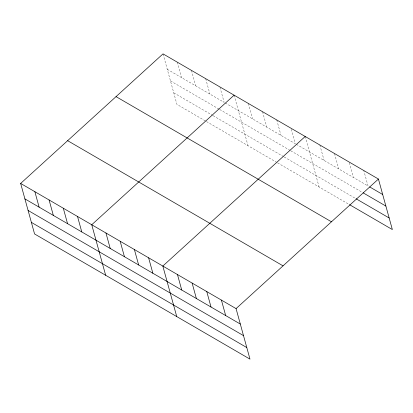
<?xml version="1.0" encoding="UTF-8"?>
<svg xmlns="http://www.w3.org/2000/svg" width="413" height="413" viewBox="0 0 413 413"><rect width="100%" height="100%" fill="white"/><g stroke="black" fill="none" stroke-linecap="round" stroke-linejoin="round"><path stroke-width="0.31" stroke-dasharray="2.06 1.55" d="M167.275 69.317L224.145 102.362L219.886 86.916M225.235 102.997L295.228 143.667L290.974 128.221M296.322 144.302L368.04 185.974L363.786 170.528M170.461 80.891L219.127 109.171M219.675 109.486L290.215 150.477M290.762 150.791L362.547 192.504M173.749 92.817L212.571 115.377M213.118 115.692L283.659 156.682M284.206 157.002L355.526 198.441M205.369 120.916L176.934 104.391L163.021 53.871M206.464 121.551L276.457 162.221M277.551 162.856L348.407 204.027M349.305 162.634L353.394 177.461M334.489 153.507L338.743 168.953M319.843 144.994L324.097 160.44M305.192 136.481L319.11 187.006M276.756 119.961L281.01 135.407M262.539 111.696L266.793 127.142M248.321 103.436L252.58 118.882M234.104 95.176L248.022 145.696M205.669 78.651L209.928 94.097M191.451 70.391L195.71 85.837M177.239 62.131L181.493 77.577"/><path stroke-width="0.62" d="M20.65 183.439L236.066 308.609L249.979 359.129L34.568 233.959L20.65 183.439L163.021 53.871L378.432 179.041L392.35 229.561L349.491 204.657M234.104 95.176L91.738 224.744L105.651 275.264M305.192 136.481L162.825 266.049L176.738 316.575M236.066 308.609L378.432 179.041M369.666 186.919L382.686 194.487M363.089 192.819L385.876 206.061M356.068 198.756L389.16 217.987M116.038 96.627L331.453 221.796M67.634 140.678L283.044 265.853M24.904 198.885L240.32 324.055M28.094 210.46L243.51 335.63M31.378 222.385L246.793 347.555M221.414 300.096L225.674 315.542M206.768 291.583L211.022 307.029M192.122 283.075L196.376 298.522M177.471 274.562L181.725 290.009M148.608 257.789L152.862 273.236M134.39 249.529L138.644 264.976M120.173 241.264L124.427 256.71M105.955 233.004L110.209 248.45M77.52 216.484L81.774 231.93M63.303 208.219L67.556 223.665M49.085 199.959L53.339 215.405M34.868 191.699L39.121 207.145"/></g></svg>
